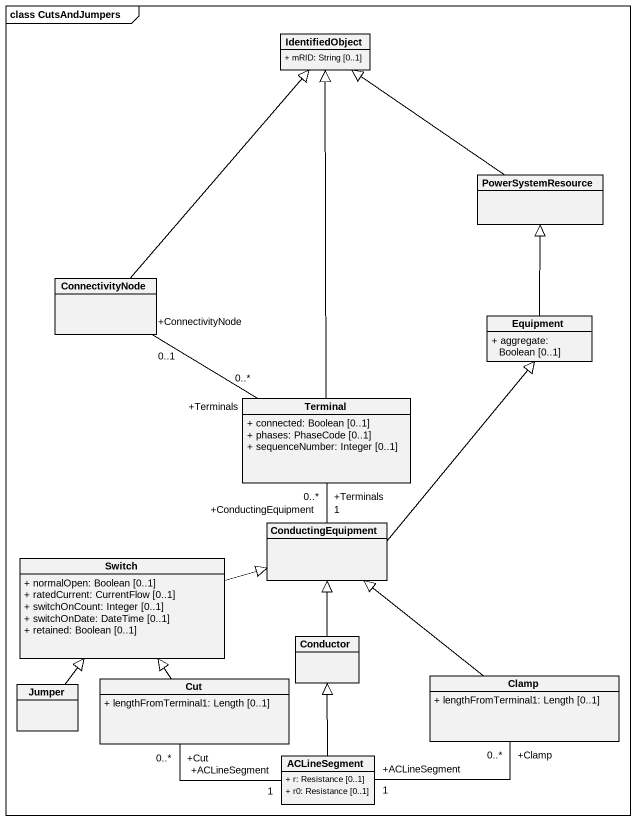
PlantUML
@startuml
mainframe class CutsAndJumpers
hide circle
hide empty members
skinparam classAttributeIconSize 0
class IdentifiedObject {
  + mRID: String [0..1]
}
class PowerSystemResource
class ConnectivityNode
class Equipment {
  + aggregate: Boolean [0..1]
}
class Terminal {
  + connected: Boolean [0..1]
  + phases: PhaseCode [0..1]
  + sequenceNumber: Integer [0..1]
}
class ConductingEquipment
class Switch {
  + normalOpen: Boolean [0..1]
  + ratedCurrent: CurrentFlow [0..1]
  + switchOnCount: Integer [0..1]
  + switchOnDate: DateTime [0..1]
  + retained: Boolean [0..1]
}
class Conductor
class Jumper
class Cut {
  + lengthFromTerminal1: Length [0..1]
}
class Clamp {
  + lengthFromTerminal1: Length [0..1]
}
class ACLineSegment {
  + r: Resistance [0..1]
  + r0: Resistance [0..1]
}
PowerSystemResource -up-|> IdentifiedObject
ConnectivityNode -up-|> IdentifiedObject
Equipment -up-|> PowerSystemResource
Terminal -up-|> IdentifiedObject
Terminal "+Terminals\n0..*" -up- "+ConnectivityNode\n0..1" ConnectivityNode
Terminal "+Terminals\n0..*" -- "+ConductingEquipment\n1" ConductingEquipment
ConductingEquipment -up-|> Equipment
Switch -right-|> ConductingEquipment
Conductor -up-|> ConductingEquipment
Jumper -up-|> Switch
Cut -up-|> Switch
Cut "+Cut\n0..*" -right- "+ACLineSegment\n1" ACLineSegment
Clamp -up-|> ConductingEquipment
ACLineSegment -up-|> Conductor
ACLineSegment "+ACLineSegment\n1" -right- "+Clamp\n0..*" Clamp
@enduml
